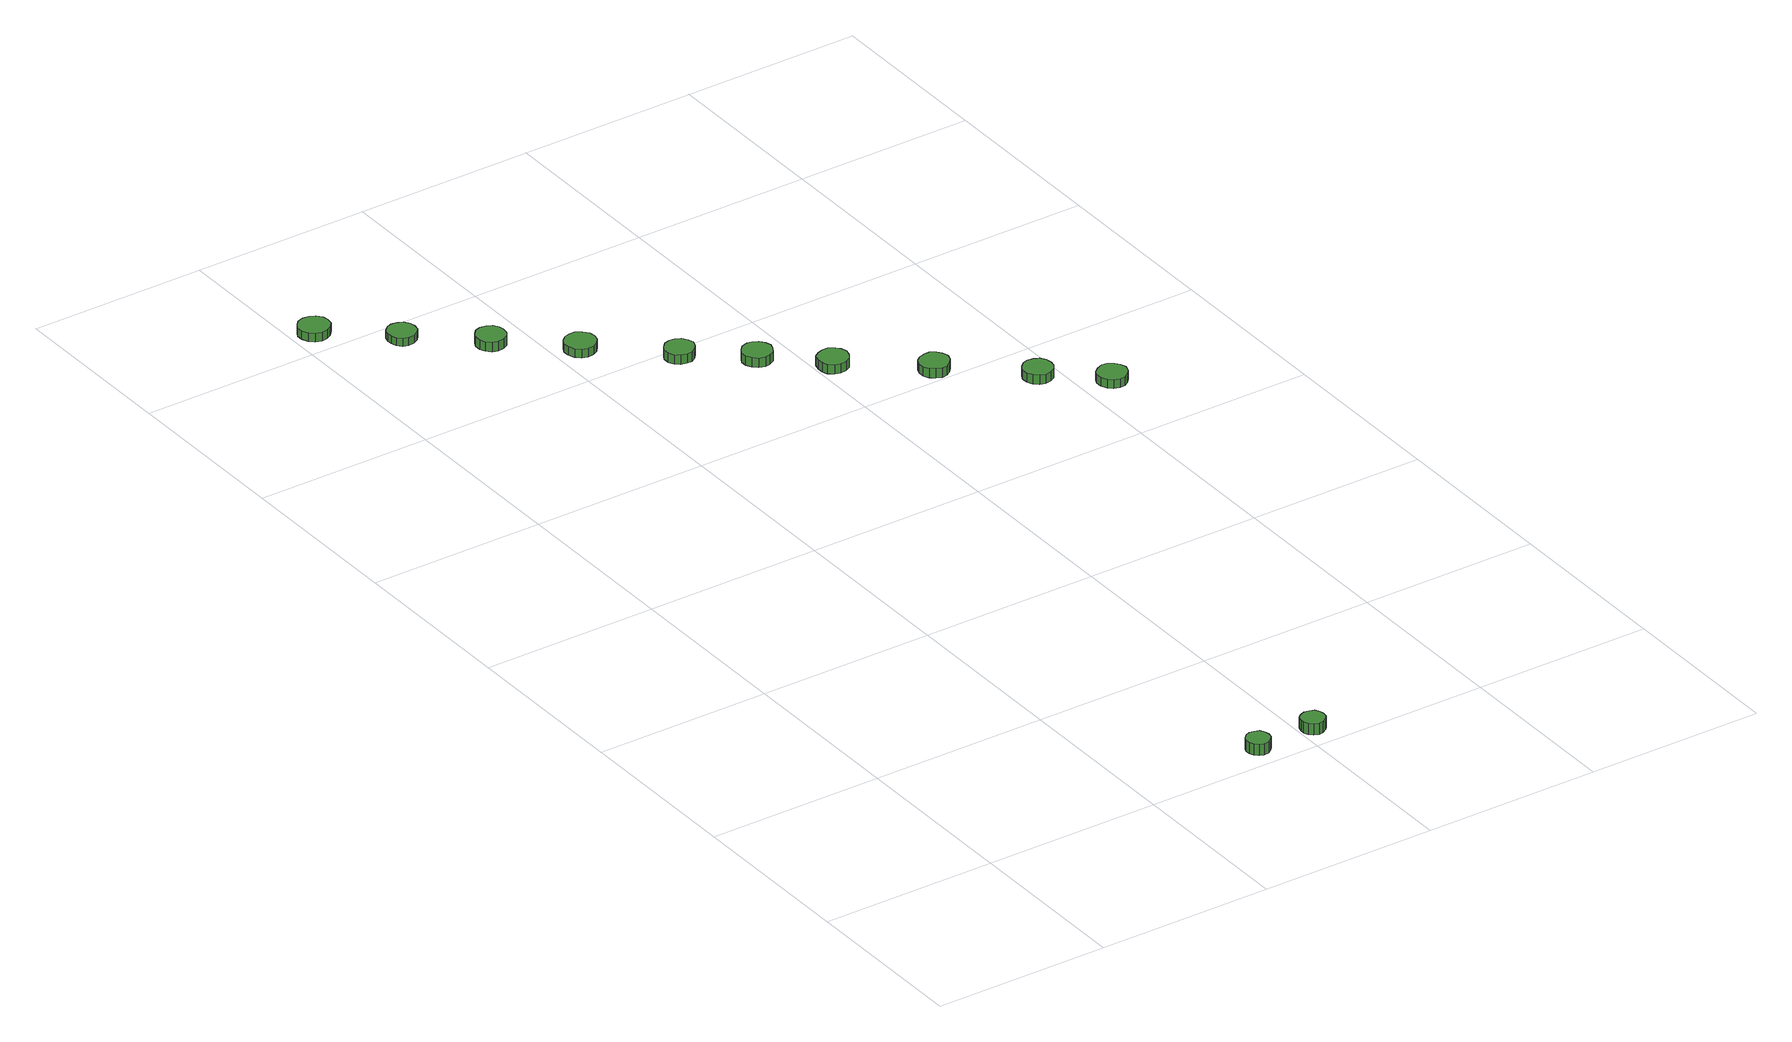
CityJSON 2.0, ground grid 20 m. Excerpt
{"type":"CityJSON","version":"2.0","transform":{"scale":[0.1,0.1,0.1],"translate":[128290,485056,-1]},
"CityObjects":{
"tree1":{"type":"SolitaryVegetationObject","attributes":{"function":"something"},"geometry":[{"type":"MultiSurface","lod":"1","boundaries":[[[0,1,2,3,4,5,6,7,8,9,10,11,12,13,14]],[[15,16,17,18,19,20,21,22,23,24,25,26,27,28,29]],[[0,29,28,1]],[[1,28,27,2]],[[2,27,26,3]],[[3,26,25,4]],[[4,25,24,5]],[[5,24,23,6]],[[6,23,22,7]],[[7,22,21,8]],[[8,21,20,9]],[[9,20,19,10]],[[10,19,18,11]],[[11,18,17,12]],[[12,17,16,13]],[[13,16,15,14]],[[14,15,29,0]]]}]},
"tree2":{"type":"SolitaryVegetationObject","attributes":{"function":"something"},"geometry":[{"type":"MultiSurface","lod":"1","boundaries":[[[30,31,32,33,34,35,36,37,38,39,40,41,42,43,44]],[[45,46,47,48,49,50,51,52,53,54,55,56,57,58,59]],[[30,59,58,31]],[[31,58,57,32]],[[32,57,56,33]],[[33,56,55,34]],[[34,55,54,35]],[[35,54,53,36]],[[36,53,52,37]],[[37,52,51,38]],[[38,51,50,39]],[[39,50,49,40]],[[40,49,48,41]],[[41,48,47,42]],[[42,47,46,43]],[[43,46,45,44]],[[44,45,59,30]]]}]},
"tree3":{"type":"SolitaryVegetationObject","attributes":{"function":"something"},"geometry":[{"type":"MultiSurface","lod":"1","boundaries":[[[60,61,62,63,64,65,66,67,68,69,70,71,72,73,74]],[[75,76,77,78,79,80,81,82,83,84,85,86,87,88,89]],[[60,89,88,61]],[[61,88,87,62]],[[62,87,86,63]],[[63,86,85,64]],[[64,85,84,65]],[[65,84,83,66]],[[66,83,82,67]],[[67,82,81,68]],[[68,81,80,69]],[[69,80,79,70]],[[70,79,78,71]],[[71,78,77,72]],[[72,77,76,73]],[[73,76,75,74]],[[74,75,89,60]]]}]},
"tree4":{"type":"SolitaryVegetationObject","attributes":{"function":"something"},"geometry":[{"type":"MultiSurface","lod":"1","boundaries":[[[90,91,92,93,94,95,96,97,98,99,100,101,102,103,104]],[[105,106,107,108,109,110,111,112,113,114,115,116,117,118,119]],[[90,119,118,91]],[[91,118,117,92]],[[92,117,116,93]],[[93,116,115,94]],[[94,115,114,95]],[[95,114,113,96]],[[96,113,112,97]],[[97,112,111,98]],[[98,111,110,99]],[[99,110,109,100]],[[100,109,108,101]],[[101,108,107,102]],[[102,107,106,103]],[[103,106,105,104]],[[104,105,119,90]]]}]},
"tree5":{"type":"SolitaryVegetationObject","attributes":{"function":"something"},"geometry":[{"type":"MultiSurface","lod":"1","boundaries":[[[120,121,122,123,124,125,126,127,128,129,130,131,132,133,134]],[[135,136,137,138,139,140,141,142,143,144,145,146,147,148,149]],[[120,149,148,121]],[[121,148,147,122]],[[122,147,146,123]],[[123,146,145,124]],[[124,145,144,125]],[[125,144,143,126]],[[126,143,142,127]],[[127,142,141,128]],[[128,141,140,129]],[[129,140,139,130]],[[130,139,138,131]],[[131,138,137,132]],[[132,137,136,133]],[[133,136,135,134]],[[134,135,149,120]]]}]},
"tree6":{"type":"SolitaryVegetationObject","attributes":{"function":"something"},"geometry":[{"type":"MultiSurface","lod":"1","boundaries":[[[150,151,152,153,154,155,156,157,158,159,160,161,162,163,164]],[[165,166,167,168,169,170,171,172,173,174,175,176,177,178,179]],[[150,179,178,151]],[[151,178,177,152]],[[152,177,176,153]],[[153,176,175,154]],[[154,175,174,155]],[[155,174,173,156]],[[156,173,172,157]],[[157,172,171,158]],[[158,171,170,159]],[[159,170,169,160]],[[160,169,168,161]],[[161,168,167,162]],[[162,167,166,163]],[[163,166,165,164]],[[164,165,179,150]]]}]},
"tree7":{"type":"SolitaryVegetationObject","attributes":{"function":"something"},"geometry":[{"type":"MultiSurface","lod":"1","boundaries":[[[180,181,182,183,184,185,186,187,188,189,190,191,192,193,194]],[[195,196,197,198,199,200,201,202,203,204,205,206,207,208,209]],[[180,209,208,181]],[[181,208,207,182]],[[182,207,206,183]],[[183,206,205,184]],[[184,205,204,185]],[[185,204,203,186]],[[186,203,202,187]],[[187,202,201,188]],[[188,201,200,189]],[[189,200,199,190]],[[190,199,198,191]],[[191,198,197,192]],[[192,197,196,193]],[[193,196,195,194]],[[194,195,209,180]]]}]},
"tree8":{"type":"SolitaryVegetationObject","attributes":{"function":"something"},"geometry":[{"type":"MultiSurface","lod":"1","boundaries":[[[210,211,212,213,214,215,216,217,218,219,220,221,222,223,224]],[[225,226,227,228,229,230,231,232,233,234,235,236,237,238,239]],[[210,239,238,211]],[[211,238,237,212]],[[212,237,236,213]],[[213,236,235,214]],[[214,235,234,215]],[[215,234,233,216]],[[216,233,232,217]],[[217,232,231,218]],[[218,231,230,219]],[[219,230,229,220]],[[220,229,228,221]],[[221,228,227,222]],[[222,227,226,223]],[[223,226,225,224]],[[224,225,239,210]]]}]},
"tree9":{"type":"SolitaryVegetationObject","attributes":{"function":"something"},"geometry":[{"type":"MultiSurface","lod":"1","boundaries":[[[240,241,242,243,244,245,246,247,248,249,250,251,252,253,254]],[[255,256,257,258,259,260,261,262,263,264,265,266,267,268,269]],[[240,269,268,241]],[[241,268,267,242]],[[242,267,266,243]],[[243,266,265,244]],[[244,265,264,245]],[[245,264,263,246]],[[246,263,262,247]],[[247,262,261,248]],[[248,261,260,249]],[[249,260,259,250]],[[250,259,258,251]],[[251,258,257,252]],[[252,257,256,253]],[[253,256,255,254]],[[254,255,269,240]]]}]},
"tree10":{"type":"SolitaryVegetationObject","attributes":{"function":"something"},"geometry":[{"type":"MultiSurface","lod":"1","boundaries":[[[270,271,272,273,274,275,276,277,278,279,280,281,282,283,284]],[[285,286,287,288,289,290,291,292,293,294,295,296,297,298,299]],[[270,299,298,271]],[[271,298,297,272]],[[272,297,296,273]],[[273,296,295,274]],[[274,295,294,275]],[[275,294,293,276]],[[276,293,292,277]],[[277,292,291,278]],[[278,291,290,279]],[[279,290,289,280]],[[280,289,288,281]],[[281,288,287,282]],[[282,287,286,283]],[[283,286,285,284]],[[284,285,299,270]]]}]},
"tree11":{"type":"SolitaryVegetationObject","attributes":{"function":"something"},"geometry":[{"type":"MultiSurface","lod":"1","boundaries":[[[300,301,302,303,304,305,306,307,308,309,310,311,312,313,314]],[[315,316,317,318,319,320,321,322,323,324,325,326,327,328,329]],[[300,329,328,301]],[[301,328,327,302]],[[302,327,326,303]],[[303,326,325,304]],[[304,325,324,305]],[[305,324,323,306]],[[306,323,322,307]],[[307,322,321,308]],[[308,321,320,309]],[[309,320,319,310]],[[310,319,318,311]],[[311,318,317,312]],[[312,317,316,313]],[[313,316,315,314]],[[314,315,329,300]]]}]},
"tree12":{"type":"SolitaryVegetationObject","attributes":{"function":"something"},"geometry":[{"type":"MultiSurface","lod":"1","boundaries":[[[330,331,332,333,334,335,336,337,338,339,340,341,342,343,344]],[[345,346,347,348,349,350,351,352,353,354,355,356,357,358,359]],[[330,359,358,331]],[[331,358,357,332]],[[332,357,356,333]],[[333,356,355,334]],[[334,355,354,335]],[[335,354,353,336]],[[336,353,352,337]],[[337,352,351,338]],[[338,351,350,339]],[[339,350,349,340]],[[340,349,348,341]],[[341,348,347,342]],[[342,347,346,343]],[[343,346,345,344]],[[344,345,359,330]]]}]}
},
"vertices":[
[355,20,29],[354,25,29],[351,30,29],[346,32,29],[340,33,29],[335,31,29],[331,27,29],[329,22,29],[329,17,29],[331,12,29],[335,8,29],[340,6,29],[346,7,29],[351,10,29],[354,14,29],[354,14,16],[351,10,16],[346,7,16],[340,6,16],[335,8,16],[331,12,16],[329,17,16],[329,22,16],[331,27,16],[335,31,16],[340,33,16],[346,32,16],[351,30,16],[354,25,16],[355,20,16],
[43,1234,19],[42,1241,19],[37,1247,19],[31,1250,19],[24,1251,19],[17,1249,19],[12,1244,19],[9,1238,19],[9,1231,19],[12,1224,19],[17,1219,19],[24,1217,19],[31,1218,19],[37,1221,19],[42,1227,19],[42,1227,9],[37,1221,9],[31,1218,9],[24,1217,9],[17,1219,9],[12,1224,9],[9,1231,9],[9,1238,9],[12,1244,9],[17,1249,9],[24,1251,9],[31,1250,9],[37,1247,9],[42,1241,9],[43,1234,9],
[425,24,27],[424,29,27],[421,34,27],[416,36,27],[410,37,27],[405,35,27],[401,32,27],[399,26,27],[399,21,27],[401,16,27],[405,12,27],[410,10,27],[416,11,27],[421,14,27],[424,18,27],[424,18,14],[421,14,14],[416,11,14],[410,10,14],[405,12,14],[401,16,14],[399,21,14],[399,26,14],[401,32,14],[405,35,14],[410,37,14],[416,36,14],[421,34,14],[424,29,14],[425,24,14],
[109,1176,18],[108,1182,18],[104,1188,18],[98,1191,18],[91,1192,18],[85,1190,18],[80,1185,18],[78,1179,18],[78,1173,18],[80,1167,18],[85,1162,18],[91,1160,18],[98,1161,18],[104,1164,18],[108,1169,18],[108,1169,9],[104,1164,9],[98,1161,9],[91,1160,9],[85,1162,9],[80,1167,9],[78,1173,9],[78,1179,9],[80,1185,9],[85,1190,9],[91,1192,9],[98,1191,9],[104,1188,9],[108,1182,9],[109,1176,9],
[177,1117,20],[176,1123,20],[172,1129,20],[166,1132,20],[159,1133,20],[153,1131,20],[148,1126,20],[145,1120,20],[145,1113,20],[148,1107,20],[153,1102,20],[159,1100,20],[166,1101,20],[172,1104,20],[176,1110,20],[176,1110,9],[172,1104,9],[166,1101,9],[159,1100,9],[153,1102,9],[148,1107,9],[145,1113,9],[145,1120,9],[148,1126,9],[153,1131,9],[159,1133,9],[166,1132,9],[172,1129,9],[176,1123,9],[177,1117,9],
[246,1056,19],[245,1063,19],[240,1069,19],[234,1073,19],[227,1073,19],[220,1071,19],[215,1066,19],[212,1060,19],[212,1053,19],[215,1046,19],[220,1041,19],[227,1039,19],[234,1040,19],[240,1043,19],[245,1049,19],[245,1049,9],[240,1043,9],[234,1040,9],[227,1039,9],[220,1041,9],[215,1046,9],[212,1053,9],[212,1060,9],[215,1066,9],[220,1071,9],[227,1073,9],[234,1073,9],[240,1069,9],[245,1063,9],[246,1056,9],
[320,988,20],[318,994,20],[314,1000,20],[308,1003,20],[302,1004,20],[295,1002,20],[290,997,20],[287,991,20],[287,984,20],[290,978,20],[295,974,20],[302,972,20],[308,972,20],[314,976,20],[318,981,20],[318,981,9],[314,976,9],[308,972,9],[302,972,9],[295,974,9],[290,978,9],[287,984,9],[287,991,9],[290,997,9],[295,1002,9],[302,1004,9],[308,1003,9],[314,1000,9],[318,994,9],[320,988,9],
[381,939,20],[379,945,20],[375,951,20],[369,954,20],[363,955,20],[356,953,20],[351,948,20],[348,942,20],[348,935,20],[351,929,20],[356,924,20],[363,922,20],[369,923,20],[375,926,20],[379,932,20],[379,932,9],[375,926,9],[369,923,9],[363,922,9],[356,924,9],[351,929,9],[348,935,9],[348,942,9],[351,948,9],[356,953,9],[363,955,9],[369,954,9],[375,951,9],[379,945,9],[381,939,9],
[437,885,20],[435,892,20],[431,897,20],[425,901,20],[418,901,20],[412,899,20],[406,895,20],[404,888,20],[404,881,20],[406,875,20],[412,870,20],[418,868,20],[425,869,20],[431,872,20],[435,878,20],[435,878,9],[431,872,9],[425,869,9],[418,868,9],[412,870,9],[406,875,9],[404,881,9],[404,888,9],[406,895,9],[412,899,9],[418,901,9],[425,901,9],[431,897,9],[435,892,9],[437,885,9],
[516,820,20],[514,827,20],[510,832,20],[504,836,20],[498,836,20],[491,834,20],[486,830,20],[483,823,20],[483,816,20],[486,810,20],[491,806,20],[498,803,20],[504,804,20],[510,808,20],[514,813,20],[514,813,9],[510,808,9],[504,804,9],[498,803,9],[491,806,9],[486,810,9],[483,816,9],[483,823,9],[486,830,9],[491,834,9],[498,836,9],[504,836,9],[510,832,9],[514,827,9],[516,820,9],
[594,750,20],[593,757,20],[589,763,20],[583,766,20],[576,767,20],[570,765,20],[565,760,20],[562,754,20],[562,747,20],[565,741,20],[570,736,20],[576,734,20],[583,735,20],[589,738,20],[593,744,20],[593,744,9],[589,738,9],[583,735,9],[576,734,9],[570,736,9],[565,741,9],[562,747,9],[562,754,9],[565,760,9],[570,765,9],[576,767,9],[583,766,9],[589,763,9],[593,757,9],[594,750,9],
[651,700,20],[649,707,20],[645,712,20],[639,716,20],[633,717,20],[626,714,20],[621,710,20],[618,704,20],[618,697,20],[621,690,20],[626,686,20],[633,684,20],[639,684,20],[645,688,20],[649,693,20],[649,693,10],[645,688,10],[639,684,10],[633,684,10],[626,686,10],[621,690,10],[618,697,10],[618,704,10],[621,710,10],[626,714,10],[633,717,10],[639,716,10],[645,712,10],[649,707,10],[651,700,10]
]}
